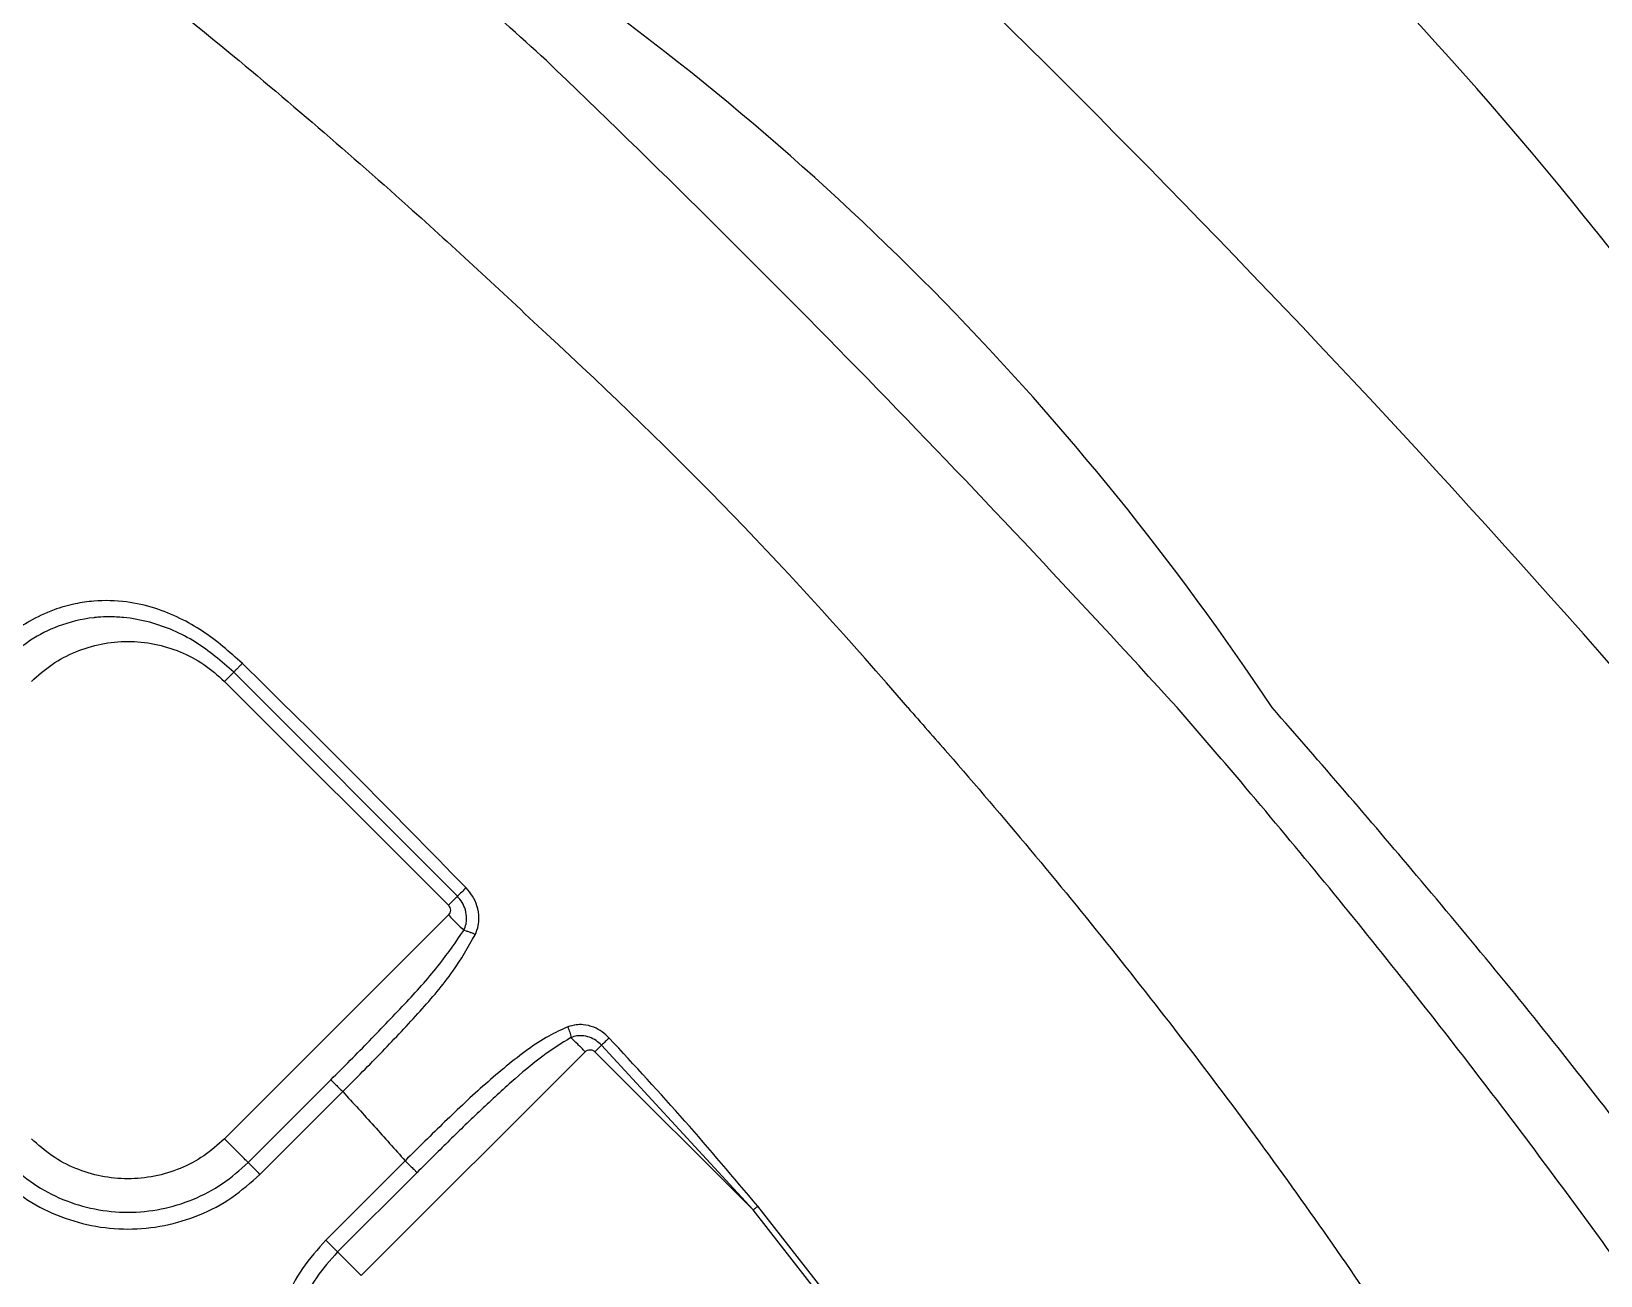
# Model space of a CAD drawing. Extents: x 400 to 501, y 484 to 634.
# Drawn here: x 463.906 to 468.523, y 559.999 to 563.661 of the extents above; entities that cross this region are included whole.
import ezdxf

# ---------------------------------------------------------------- set-up
doc = ezdxf.new("R2010")
doc.units = 0
doc.header["$MEASUREMENT"] = 0
doc.layers.add('1', color=4, linetype='Continuous')
doc.layers.add('DIM', color=3, linetype='Continuous')
doc.layers.add('GEOMETRY', color=3, linetype='Continuous', lineweight=25)

# ---------------------------------------------------------------- blocks, each defined once
blk = doc.blocks.new('2026 GRANDEE')
at = {"layer": '1'}
for centre, radius, start, end in [((9.4352, -40.6472), 11.0524, 34.93599, 55.39769), ((-9.1744, -59.0472), 36.354, 41.05691, 48.32748), ((10.2837, -39.7178), 8.221, 33.58942, 55.02301), ((-11.4865, -60.9368), 38.302, 42.27865, 46.2572), ((6.6462, -43.2066), 12.3776, 40.49034, 47.57552)]:
    blk.add_arc(centre, radius, start, end, dxfattribs=at)
at = {"layer": 'GEOMETRY', "ltscale": 16}
for p, q in [((14.0491, -35.0925), (14.0765, -35.0652)), ((14.0491, -35.0925), (14.708, -35.7514)), ((14.7345, -35.7248), (14.0765, -35.0652)), ((14.708, -35.7514), (14.7345, -35.7248)), ((14.708, -35.7796), (14.0491, -36.4385)), ((14.4519, -36.8412), (15.1107, -36.1824)), ((15.139, -36.1824), (15.1584, -36.1629)), ((15.139, -36.1824), (15.6046, -36.648)), ((15.6046, -36.648), (15.1584, -36.1629)), ((14.1189, -36.5082), (14.3623, -36.2648)), ((14.1537, -36.5431), (14.3972, -36.2996)), ((14.5809, -36.503), (14.3473, -36.7366)), ((14.6158, -36.5378), (14.3821, -36.7715)), ((15.9041, -37.0303), (15.6046, -36.648)), ((15.9181, -37.0197), (15.6183, -36.6369))]:
    blk.add_line(p, q, dxfattribs=at)
for points, knots in [([(14.9964, -33.2655), (14.8348, -33.1179), (14.4898, -32.8121), (14.0101, -32.414), (13.5594, -32.0625), (13.1568, -31.765), (12.7364, -31.4718), (12.2931, -31.1829), (11.823, -30.8967), (11.4957, -30.719), (11.3281, -30.628)], [0.6207093, 0.6207093, 0.6207093, 0.6207093, 0.6750251, 0.7352437, 0.775831, 0.8176472, 0.860474, 0.904507, 0.9511212, 1, 1, 1, 1]), ([(10.998, -31.2792), (11.2061, -31.3787), (11.6267, -31.5798), (12.2398, -31.9317), (12.8462, -32.32), (13.442, -32.7453), (14.0253, -33.2032), (14.543, -33.6475), (14.8624, -33.9424), (14.9964, -34.0699)], [0, 0, 0, 0, 0.0594722, 0.1202172, 0.1821376, 0.2450839, 0.3088661, 0.3732651, 0.4209189, 0.4209189, 0.4209189, 0.4209189]), ([(14.1018, -35.0394), (14.0641, -35.0059), (14.0071, -34.9554), (13.9176, -34.9049), (13.8427, -34.8744), (13.7574, -34.8552), (13.6779, -34.8531), (13.6065, -34.8635), (13.5419, -34.882), (13.4822, -34.9102), (13.427, -34.9459), (13.398, -34.9715), (13.382, -34.9856)], [0, 0, 0, 0, 0.185058, 0.279934, 0.378682, 0.4847, 0.604824, 0.674464, 0.755349, 0.856354, 0.920844, 1, 1, 1, 1]), ([(14.0765, -35.0652), (14.0402, -35.0337), (13.9669, -34.9701), (13.8519, -34.9207), (13.7642, -34.9043), (13.7129, -34.9019), (13.6848, -34.9031), (13.67, -34.9044), (13.6661, -34.9048), (13.6651, -34.9049), (13.6647, -34.905), (13.6288, -34.9089), (13.5637, -34.9248), (13.4784, -34.9673), (13.4339, -35.0056), (13.4125, -35.024)], [0, 0, 0, 0, 0.193035, 0.39055, 0.496795, 0.55408, 0.59942, 0.611248, 0.614428, 0.615333, 0.615615, 0.615782, 0.762691, 0.885777, 1, 1, 1, 1]), ([(14.1018, -35.0394), (14.0997, -35.0415), (14.0955, -35.0457), (14.089, -35.0523), (14.0826, -35.0589), (14.0785, -35.0631), (14.0765, -35.0652)], [0, 0, 0, 0, 0.25, 0.5, 0.75, 1, 1, 1, 1]), ([(14.7601, -35.7), (14.6513, -35.5889), (14.4339, -35.3667), (14.2124, -35.1484), (14.1018, -35.0394)], [0, 0, 0, 0, 0.5001452, 1, 1, 1, 1]), ([(16.0596, -35.1696), (16.0991, -35.2141), (16.3036, -35.4463), (16.6609, -35.8737), (17.1121, -36.4628), (17.5309, -37.0638), (17.9146, -37.6745), (18.2591, -38.2931), (18.5653, -38.9166), (18.7336, -39.3423), (18.8169, -39.553)], [0.5523938, 0.5523938, 0.5523938, 0.5523938, 0.5677371, 0.6321568, 0.6959727, 0.758973, 0.8209813, 0.8818622, 0.9415362, 1, 1, 1, 1]), ([(19.5752, -39.1144), (19.4737, -38.9216), (19.2746, -38.5438), (18.9512, -37.9998), (18.6234, -37.4859), (18.289, -36.996), (17.9176, -36.4831), (17.5035, -35.9458), (17.135, -35.4977), (16.9156, -35.2422), (16.8524, -35.1696)], [0, 0, 0, 0, 0.0554036, 0.1086248, 0.1594355, 0.2082825, 0.2567981, 0.3172163, 0.3769247, 0.4007728, 0.4007728, 0.4007728, 0.4007728]), ([(18.4452, -36.7852), (18.3033, -36.5967), (18.0168, -36.2159), (17.5743, -35.6802), (17.2754, -35.3327), (17.132, -35.1696)], [0, 0, 0, 0, 0.0985796, 0.1991068, 0.289706, 0.289706, 0.289706, 0.289706]), ([(14.7535, -35.8252), (14.756, -35.819), (14.7604, -35.808), (14.7625, -35.7873), (14.7594, -35.7654), (14.7496, -35.7427), (14.7395, -35.7307), (14.7345, -35.7248)], [0, 0, 0, 0, 0.186638, 0.332381, 0.574967, 0.79138, 1, 1, 1, 1]), ([(14.7873, -35.8378), (14.7907, -35.829), (14.7967, -35.8133), (14.799, -35.7844), (14.7942, -35.7543), (14.7804, -35.7237), (14.7667, -35.7077), (14.7601, -35.7)], [0, 0, 0, 0, 0.193704, 0.342156, 0.586165, 0.798634, 1, 1, 1, 1]), ([(14.708, -35.7514), (14.7096, -35.7534), (14.7129, -35.7576), (14.7143, -35.7655), (14.7129, -35.7734), (14.7096, -35.7776), (14.708, -35.7796)], [0, 0, 0, 0, 0.250227, 0.500001, 0.749773, 1, 1, 1, 1]), ([(14.3623, -36.2648), (14.4004, -36.2265), (14.4759, -36.1508), (14.5837, -36.0378), (14.6799, -35.932), (14.7306, -35.8585), (14.7535, -35.8252)], [0, 0, 0, 0, 0.27277, 0.540803, 0.792112, 1, 1, 1, 1]), ([(14.7873, -35.8378), (14.7844, -35.8364), (14.7787, -35.8336), (14.7699, -35.8301), (14.7614, -35.8272), (14.7561, -35.8259), (14.7535, -35.8252)], [0, 0, 0, 0, 0.25, 0.5, 0.75, 1, 1, 1, 1]), ([(14.3972, -36.2996), (14.4363, -36.2604), (14.514, -36.1825), (14.6236, -36.0654), (14.7205, -35.9539), (14.7663, -35.8742), (14.7873, -35.8378)], [0, 0, 0, 0, 0.269731, 0.535847, 0.787653, 1, 1, 1, 1]), ([(15.1811, -36.1419), (15.1746, -36.1357), (15.1611, -36.1228), (15.135, -36.1086), (15.1085, -36.1023), (15.0822, -36.1023), (15.0676, -36.1067), (15.0593, -36.1091)], [0, 0, 0, 0, 0.197302, 0.407894, 0.652065, 0.802175, 1, 1, 1, 1]), ([(15.0593, -36.1091), (15.0405, -36.1177), (14.9996, -36.1362), (14.9179, -36.1913), (14.816, -36.2759), (14.6973, -36.3878), (14.6195, -36.4647), (14.5809, -36.503)], [0, 0, 0, 0, 0.102319, 0.222033, 0.481665, 0.742491, 1, 1, 1, 1]), ([(15.0687, -36.1404), (15.0407, -36.158), (14.9789, -36.1967), (14.8908, -36.2729), (14.7982, -36.3582), (14.7063, -36.4477), (14.6458, -36.5079), (14.6158, -36.5378)], [0, 0, 0, 0, 0.166254, 0.366523, 0.579187, 0.79091, 1, 1, 1, 1]), ([(15.1584, -36.1629), (15.1533, -36.1582), (15.143, -36.1487), (15.1231, -36.1386), (15.1036, -36.1346), (15.0848, -36.1352), (15.0745, -36.1385), (15.0687, -36.1404)], [0, 0, 0, 0, 0.207576, 0.422684, 0.664566, 0.810789, 1, 1, 1, 1]), ([(15.6183, -36.6369), (15.5475, -36.5528), (15.4056, -36.3844), (15.256, -36.2228), (15.1811, -36.1419)], [0, 0, 0, 0, 0.499278, 1, 1, 1, 1]), ([(15.1107, -36.1824), (15.1128, -36.1807), (15.1169, -36.1775), (15.1248, -36.176), (15.1328, -36.1775), (15.1369, -36.1807), (15.139, -36.1824)], [0, 0, 0, 0, 0.250227, 0.500001, 0.749773, 1, 1, 1, 1]), ([(14.3972, -36.2996), (14.428, -36.3334), (14.4897, -36.4008), (14.5505, -36.4689), (14.5809, -36.503)], [0, 0, 0, 0, 0.5003203, 1, 1, 1, 1]), ([(15.6046, -36.648), (15.6069, -36.6461), (15.6116, -36.6423), (15.6161, -36.6387), (15.6183, -36.6369)], [0, 0, 0, 0, 0.5, 1, 1, 1, 1])]:
    blk.add_open_spline(points, degree=3, knots=knots, dxfattribs=at)
for points in [[(13.481, -35.0925), (13.5007, -35.075), (13.54, -35.0399), (13.6105, -35.0032), (13.6862, -34.98), (13.7651, -34.9723), (13.844, -34.98), (13.9197, -35.0032), (13.9902, -35.0399), (14.0295, -35.075), (14.0491, -35.0925)], [(14.7601, -35.7), (14.7558, -35.7041), (14.7473, -35.7125), (14.7388, -35.7207), (14.7345, -35.7248)], [(14.708, -35.7796), (14.7163, -35.788), (14.733, -35.8046), (14.7467, -35.8184), (14.7535, -35.8252)], [(15.0593, -36.1091), (15.0614, -36.1145), (15.0655, -36.1253), (15.0677, -36.1354), (15.0687, -36.1404)], [(15.1107, -36.1824), (15.1032, -36.1748), (15.0881, -36.1597), (15.0752, -36.1468), (15.0687, -36.1404)], [(15.1811, -36.1419), (15.1773, -36.1454), (15.1699, -36.1524), (15.1622, -36.1594), (15.1584, -36.1629)], [(14.3623, -36.2648), (14.3634, -36.2659), (14.3656, -36.2681), (14.3739, -36.2764), (14.3847, -36.2872), (14.393, -36.2955), (14.3972, -36.2996)], [(14.0491, -36.4385), (14.0295, -36.456), (13.9902, -36.4911), (13.9197, -36.5278), (13.844, -36.551), (13.7651, -36.5587), (13.6862, -36.551), (13.6105, -36.5278), (13.54, -36.4911), (13.5007, -36.456), (13.481, -36.4385)], [(14.1189, -36.5082), (14.1167, -36.506), (14.1122, -36.5016), (14.0956, -36.485), (14.074, -36.4633), (14.0574, -36.4468), (14.0491, -36.4385)], [(13.4113, -36.5082), (13.4358, -36.53), (13.4847, -36.5737), (13.5725, -36.6195), (13.6668, -36.6483), (13.7651, -36.6579), (13.8634, -36.6483), (13.9576, -36.6195), (14.0454, -36.5737), (14.0944, -36.53), (14.1189, -36.5082)], [(14.1537, -36.5431), (14.1496, -36.5389), (14.1413, -36.5306), (14.1305, -36.5198), (14.1222, -36.5115), (14.12, -36.5093), (14.1189, -36.5082)], [(14.5809, -36.503), (14.5851, -36.5071), (14.5933, -36.5154), (14.6042, -36.5262), (14.6125, -36.5345), (14.6147, -36.5367), (14.6158, -36.5378)], [(13.3764, -36.5431), (13.4033, -36.5671), (13.4571, -36.615), (13.5536, -36.6653), (13.6571, -36.697), (13.7651, -36.7076), (13.873, -36.697), (13.9766, -36.6653), (14.0731, -36.615), (14.1268, -36.5671), (14.1537, -36.5431)], [(14.3473, -36.7366), (14.3233, -36.7635), (14.2753, -36.8173), (14.225, -36.9138), (14.1933, -37.0173), (14.1828, -37.1253), (14.1933, -37.2332), (14.225, -37.3368), (14.2753, -37.4333), (14.3233, -37.487), (14.3473, -37.5139)], [(14.3473, -36.7366), (14.3514, -36.7408), (14.3597, -36.749), (14.3705, -36.7599), (14.3788, -36.7682), (14.381, -36.7704), (14.3821, -36.7715)], [(14.3821, -36.7715), (14.3603, -36.796), (14.3166, -36.8449), (14.2709, -36.9327), (14.242, -37.027), (14.2324, -37.1253), (14.242, -37.2235), (14.2709, -37.3178), (14.3166, -37.4056), (14.3603, -37.4546), (14.3821, -37.4791)], [(14.4519, -36.8412), (14.4436, -36.8329), (14.427, -36.8164), (14.4054, -36.7947), (14.3888, -36.7781), (14.3844, -36.7737), (14.3821, -36.7715)]]:
    blk.add_open_spline(points, degree=3, dxfattribs=at)

msp = doc.modelspace()

# ---------------------------------------------------------------- block references
at = {"layer": 'DIM'}
msp.add_blockref('2026 GRANDEE', (450.4248, 596.8403), dxfattribs=at)

doc.saveas('drawing.dxf')
